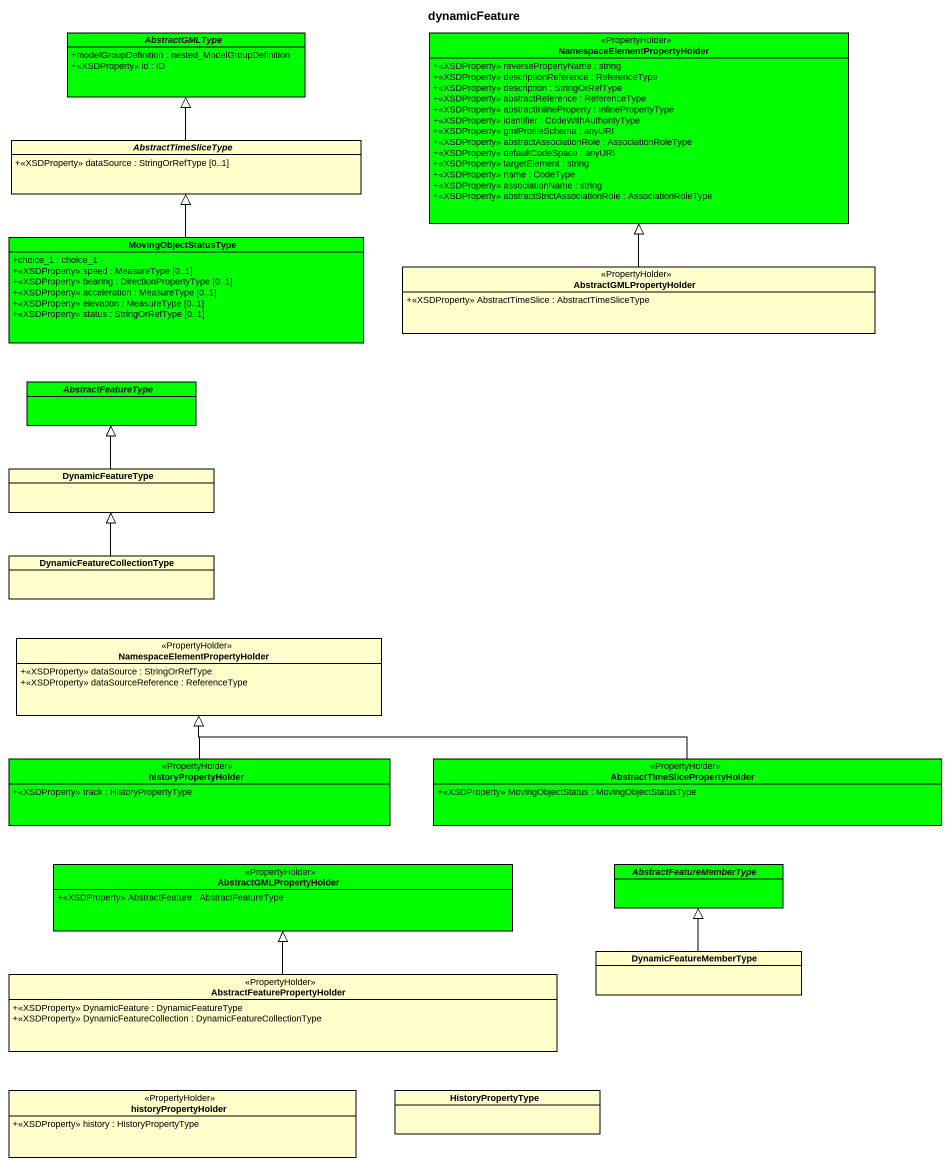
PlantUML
@startuml
title dynamicFeature
hide circle
hide empty members
skinparam classAttributeIconSize 0
abstract class AbstractGMLType #00FF00 {
  +modelGroupDefinition : nested_ModelGroupDefinition
  +<<XSDProperty>> id : ID
}
class "NamespaceElementPropertyHolder" as NamespaceElementPropertyHold <<PropertyHolder>> #00FF00 {
  +<<XSDProperty>> reversePropertyName : string
  +<<XSDProperty>> descriptionReference : ReferenceType
  +<<XSDProperty>> description : StringOrRefType
  +<<XSDProperty>> abstractReference : ReferenceType
  +<<XSDProperty>> abstractInlineProperty : InlinePropertyType
  +<<XSDProperty>> identifier : CodeWithAuthorityType
  +<<XSDProperty>> gmlProfileSchema : anyURI
  +<<XSDProperty>> abstractAssociationRole : AssociationRoleType
  +<<XSDProperty>> defaultCodeSpace : anyURI
  +<<XSDProperty>> targetElement : string
  +<<XSDProperty>> name : CodeType
  +<<XSDProperty>> associationName : string
  +<<XSDProperty>> abstractStrictAssociationRole : AssociationRoleType
}
abstract class AbstractTimeSliceType {
  +<<XSDProperty>> dataSource : StringOrRefType [0..1]
}
class MovingObjectStatusType #00FF00 {
  +choice_1 : choice_1
  +<<XSDProperty>> speed : MeasureType [0..1]
  +<<XSDProperty>> bearing : DirectionPropertyType [0..1]
  +<<XSDProperty>> acceleration : MeasureType [0..1]
  +<<XSDProperty>> elevation : MeasureType [0..1]
  +<<XSDProperty>> status : StringOrRefType [0..1]
}
class AbstractGMLPropertyHolder <<PropertyHolder>> {
  +<<XSDProperty>> AbstractTimeSlice : AbstractTimeSliceType
}
abstract class AbstractFeatureType #00FF00
class DynamicFeatureType
class DynamicFeatureCollectionType
class "NamespaceElementPropertyHolder" as NamespaceElementPropertyHold_2 <<PropertyHolder>> {
  +<<XSDProperty>> dataSource : StringOrRefType
  +<<XSDProperty>> dataSourceReference : ReferenceType
}
class historyPropertyHolder <<PropertyHolder>> #00FF00 {
  +<<XSDProperty>> track : HistoryPropertyType
}
class "AbstractTimeSlicePropertyHolder" as AbstractTimeSlicePropertyHol <<PropertyHolder>> #00FF00 {
  +<<XSDProperty>> MovingObjectStatus : MovingObjectStatusType
}
class "AbstractGMLPropertyHolder" as AbstractGMLPropertyHolder_2 <<PropertyHolder>> #00FF00 {
  +<<XSDProperty>> AbstractFeature : AbstractFeatureType
}
abstract class AbstractFeatureMemberType #00FF00
class "AbstractFeaturePropertyHolder" as AbstractFeaturePropertyHolde <<PropertyHolder>> {
  +<<XSDProperty>> DynamicFeature : DynamicFeatureType
  +<<XSDProperty>> DynamicFeatureCollection : DynamicFeatureCollectionType
}
class DynamicFeatureMemberType
class "historyPropertyHolder" as historyPropertyHolder_2 <<PropertyHolder>> {
  +<<XSDProperty>> history : HistoryPropertyType
}
class HistoryPropertyType
AbstractTimeSliceType -up-|> AbstractGMLType
MovingObjectStatusType -up-|> AbstractTimeSliceType
AbstractGMLPropertyHolder -up-|> NamespaceElementPropertyHold
DynamicFeatureType -up-|> AbstractFeatureType
DynamicFeatureCollectionType -up-|> DynamicFeatureType
historyPropertyHolder -up-|> NamespaceElementPropertyHold_2
AbstractTimeSlicePropertyHol -left-|> NamespaceElementPropertyHold_2
AbstractFeaturePropertyHolde -up-|> AbstractGMLPropertyHolder_2
DynamicFeatureMemberType -up-|> AbstractFeatureMemberType
@enduml
